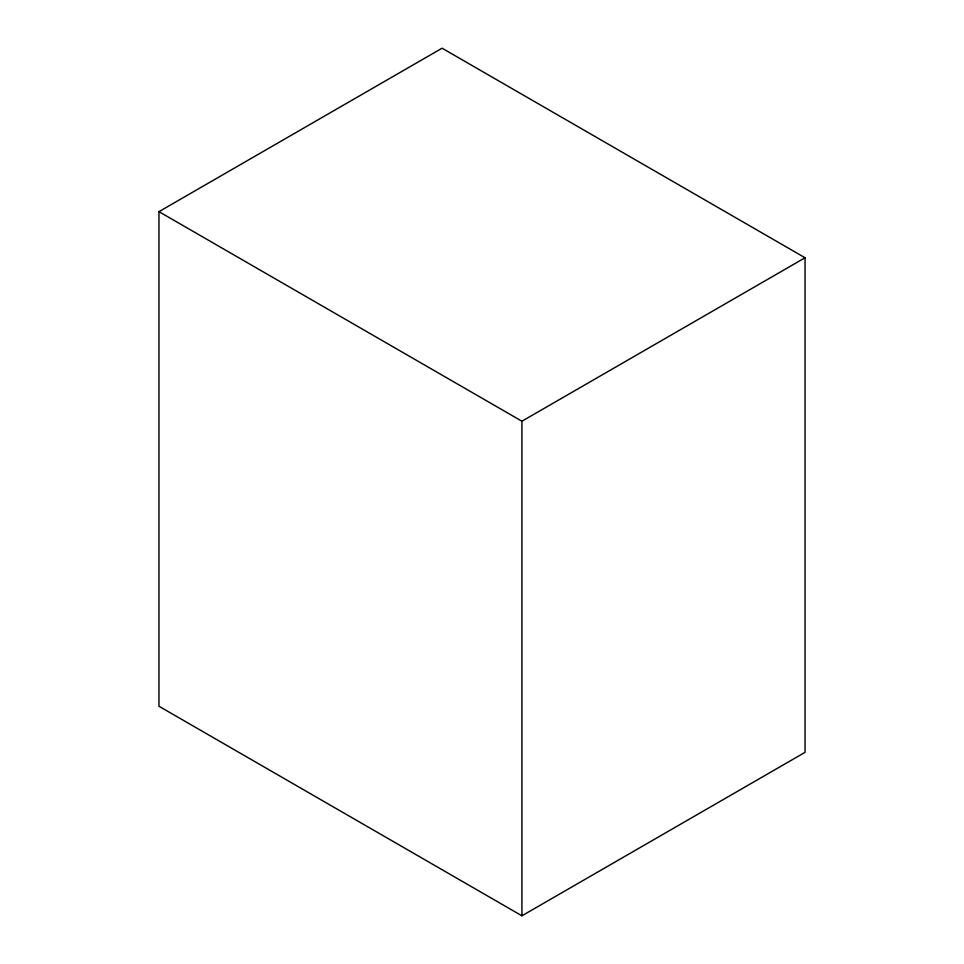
<?xml version="1.0" encoding="UTF-8"?>
<svg xmlns="http://www.w3.org/2000/svg" width="964" height="964" viewBox="0 0 964 964"><rect width="100%" height="100%" fill="white"/><g stroke="black" fill="none" stroke-linecap="round" stroke-linejoin="round"><path stroke-width="1.45" d="M158.952 211.658L442.078 48.2L805.048 257.762L805.048 752.342L521.922 915.8L158.952 706.238L158.952 211.658L521.922 421.22L805.048 257.762M521.922 421.22L521.922 915.8"/></g></svg>
